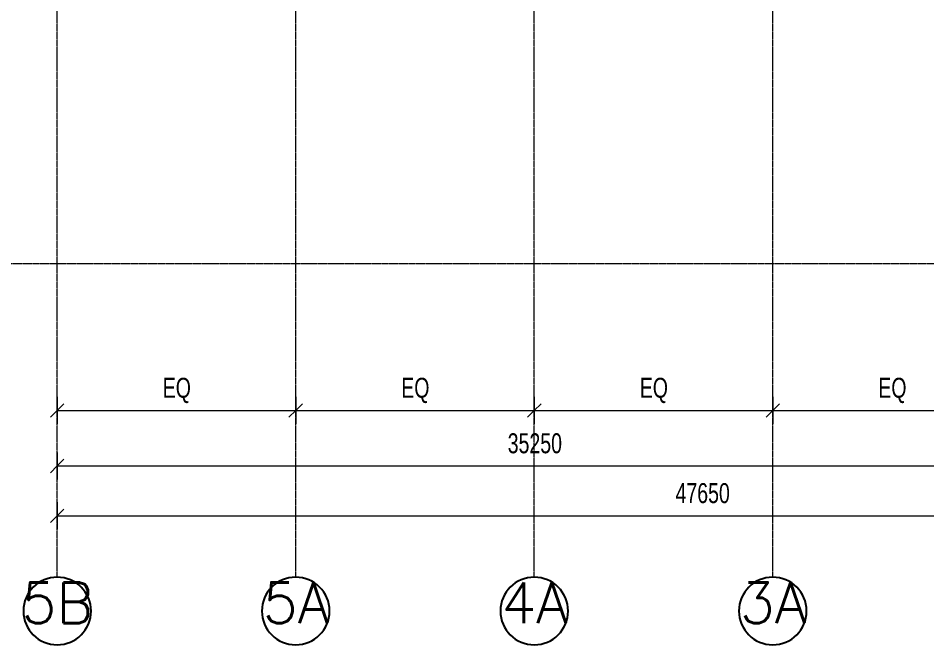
# Model space of a CAD drawing. Header units: millimetres. Extents: x 15878 to 679837, y -72324 to 391440.
# Drawn here: x 274703 to 308273, y -15937 to 7230 of the extents above; entities that cross this region are included whole.
import ezdxf

# ---------------------------------------------------------------- set-up
doc = ezdxf.new("R2010")
doc.units = ezdxf.units.MM
doc.linetypes.add('Grid Line__1_200_', pattern=[10.5, 6, -1.5, 1.5, -1.5])
for name, color, linetype, lineweight in [('A-ANNO-DIMS', 211, 'Continuous', 5), ('A-ANNO-DIMS-500', 211, 'Continuous', 5), ('A-ANNO-NOTE', 131, 'Continuous', 25), ('S-GRID', 1, 'Continuous', 5)]:
    doc.layers.add(name, color=color, linetype=linetype, lineweight=lineweight)
doc.styles.add('Arial', font='arial.ttf', dxfattribs={"width": 0.7, "height": 737.649701})
doc.styles.add('RomanS', font='romans__.ttf', dxfattribs={"height": 1504.746835})
doc.dimstyles.new('Linear_-_1_5mm_Arial', dxfattribs={"dimscale": 304.8, "dimtxt": 750, "dimasz": 1.64042, "dimexe": 1.64042, "dimexo": 0.0625, "dimgap": 0.82021, "dimtad": 1, "dimdec": 0, "dimzin": 0, "dimdsep": 46, "dimtxsty": 'Arial', "dimblk1": 'OBLIQUE', "dimblk2": 'OBLIQUE', "dimsah": 1, "dimcen": 0.09, "dimadec": 0, "dimazin": 0, "dimtfac": 1, "dimtdec": 4, "dimtix": 1, "dimtmove": 0, "dimatfit": 3, "dimfxl": 1.64042, "dimfxlon": 1, "dimtvp": 1, "dimtolj": 1, "dimtzin": 0, "dimarcsym": 2})

# ---------------------------------------------------------------- blocks, each defined once
blk = doc.blocks.new('DIMBLOCK60-2_F')
at = {"layer": 'A-ANNO-DIMS-500'}
for p, q in [((276145, -10666), (276145, -11666)), ((276145, -11166), (276145, -10666)), ((323795, -10666), (323795, -11666)), ((323795, -11166), (323795, -10666)), ((276145, -11166), (276395, -10916)), ((323795, -11166), (324045, -10916)), ((276145, -11166), (275895, -11416)), ((276145, -11166), (323795, -11166)), ((323795, -11166), (323545, -11416))]:
    blk.add_line(p, q, dxfattribs=at)
at = {"layer": 'A-ANNO-DIMS-500', "color": 0, "insert": (298989, -9959), "char_height": 737.6, "width": 2353.85, "attachment_point": 1, "line_spacing_factor": 0.938532, "style": 'Arial'}
blk.add_mtext('47650', dxfattribs=at)
blk = doc.blocks.new('_Oblique')
at = {"color": 0, "linetype": 'ByBlock', "lineweight": -2}
blk.add_line((-0.5, -0.5), (0.5, 0.5), dxfattribs=at)
blk = doc.blocks.new('DIMBLOCK61-2_F')
at = {"layer": 'A-ANNO-DIMS-500'}
for p, q in [((276145, -8824), (276145, -9824)), ((276145, -9324), (276145, -8824)), ((311395, -8824), (311395, -9824)), ((311395, -9324), (311395, -8824)), ((276145, -9324), (275895, -9574)), ((276145, -9324), (276395, -9074)), ((276145, -9324), (311395, -9324)), ((311395, -9324), (311145, -9574)), ((311395, -9324), (311645, -9074))]:
    blk.add_line(p, q, dxfattribs=at)
at = {"layer": 'A-ANNO-DIMS-500', "color": 0, "insert": (292789, -8117), "char_height": 737.6, "width": 2353.85, "attachment_point": 1, "line_spacing_factor": 0.938532, "style": 'Arial'}
blk.add_mtext('35250', dxfattribs=at)
blk = doc.blocks.new('DIMBLOCK64-2_F')
at = {"layer": 'A-ANNO-DIMS-500'}
for p, q in [((276145, -6772), (276145, -7772)), ((276145, -7272), (276145, -6772)), ((276145, -7272), (276395, -7022)), ((284957, -6772), (284957, -7772)), ((284957, -7272), (284957, -6772)), ((284957, -7272), (285207, -7022)), ((276145, -7272), (275895, -7522)), ((276145, -7272), (284957, -7272)), ((284957, -7272), (284707, -7522))]:
    blk.add_line(p, q, dxfattribs=at)
at = {"layer": 'A-ANNO-DIMS-500', "color": 0, "insert": (280043, -6065), "char_height": 737.6, "width": 1218.46, "attachment_point": 1, "line_spacing_factor": 0.938532, "style": 'Arial'}
blk.add_mtext('EQ', dxfattribs=at)
blk = doc.blocks.new('DIMBLOCK65-2_F')
at = {"layer": 'A-ANNO-DIMS-500'}
for p, q in [((284957, -6772), (284957, -7772)), ((284957, -7272), (284957, -6772)), ((284957, -7272), (285207, -7022)), ((293770, -6772), (293770, -7772)), ((293770, -7272), (293770, -6772)), ((293770, -7272), (294020, -7022)), ((284957, -7272), (284707, -7522)), ((284957, -7272), (293770, -7272)), ((293770, -7272), (293520, -7522))]:
    blk.add_line(p, q, dxfattribs=at)
at = {"layer": 'A-ANNO-DIMS-500', "color": 0, "insert": (288856, -6065), "char_height": 737.6, "width": 1218.46, "attachment_point": 1, "line_spacing_factor": 0.938532, "style": 'Arial'}
blk.add_mtext('EQ', dxfattribs=at)
blk = doc.blocks.new('DIMBLOCK66-2_F')
at = {"layer": 'A-ANNO-DIMS-500'}
for p, q in [((293770, -6772), (293770, -7772)), ((293770, -7272), (293770, -6772)), ((293770, -7272), (294020, -7022)), ((302582, -6772), (302582, -7772)), ((302582, -7272), (302582, -6772)), ((302582, -7272), (302832, -7022)), ((293770, -7272), (293520, -7522)), ((293770, -7272), (302582, -7272)), ((302582, -7272), (302332, -7522))]:
    blk.add_line(p, q, dxfattribs=at)
at = {"layer": 'A-ANNO-DIMS-500', "color": 0, "insert": (297668, -6065), "char_height": 737.6, "width": 1218.46, "attachment_point": 1, "line_spacing_factor": 0.938532, "style": 'Arial'}
blk.add_mtext('EQ', dxfattribs=at)
blk = doc.blocks.new('DIMBLOCK67-2_F')
at = {"layer": 'A-ANNO-DIMS-500'}
for p, q in [((302582, -6772), (302582, -7772)), ((302582, -7272), (302582, -6772)), ((302582, -7272), (302832, -7022)), ((311395, -6772), (311395, -7772)), ((311395, -7272), (311395, -6772)), ((311395, -7272), (311645, -7022)), ((302582, -7272), (302332, -7522)), ((302582, -7272), (311395, -7272)), ((311395, -7272), (311145, -7522))]:
    blk.add_line(p, q, dxfattribs=at)
at = {"layer": 'A-ANNO-DIMS-500', "color": 0, "insert": (306481, -6065), "char_height": 737.6, "width": 1218.46, "attachment_point": 1, "line_spacing_factor": 0.938532, "style": 'Arial'}
blk.add_mtext('EQ', dxfattribs=at)
blk = doc.blocks.new('DLN_Generic Grid Head - Scale-1_500-2074307-2_F')
at = {"layer": 'A-ANNO-NOTE'}
for start, end in [(360, 180), (180, 360)]:
    blk.add_arc((0, 2.5), 2.5, start, end, dxfattribs=at)

msp = doc.modelspace()

# ---------------------------------------------------------------- linework, layer by layer
at = {"layer": 'S-GRID', "color": 254, "linetype": 'Grid Line__1_200_'}
for p, q in [((284957, -13436.8), (284957, 18932.1)), ((293769.5, -13436.8), (293769.5, 18932.1)), ((302582, -13436.8), (302582, 18932.1)), ((276144.5, -13436.8), (276144.5, 8984.9)), ((258983.7, -1842.5), (317699.8, -1842.5))]:
    msp.add_line(p, q, dxfattribs=at)

# ---------------------------------------------------------------- block references
at = {"layer": 'A-ANNO-NOTE', "xscale": 500, "yscale": 500, "zscale": 500}
for p in [(276144.5, -15936.8), (284957, -15936.8), (293769.5, -15936.8), (302582, -15936.8)]:
    msp.add_blockref('DLN_Generic Grid Head - Scale-1_500-2074307-2_F', p, dxfattribs=at)

# ---------------------------------------------------------------- texts
at = {"layer": 'A-ANNO-NOTE', "lineweight": 5, "char_height": 1504.75, "attachment_point": 2, "line_spacing_factor": 0.964689, "style": 'RomanS'}
for s, insert, width in [('5B', (276151.5, -13628.4), 3852), ('5A', (284964, -13628.4), 3258), ('4A', (293776.5, -13628.4), 3258), ('3A', (302589, -13628.4), 3258)]:
    msp.add_mtext(s, dxfattribs=dict(at, insert=insert, width=width))

# ---------------------------------------------------------------- dimensions: what is measured, and where the dimension line sits
at = {"layer": 'A-ANNO-DIMS'}
for base, p1, p2, picture, middle in [((284957, -7271.6), (276144.5, -6771.6), (284957, -6771.6), 'DIMBLOCK64-2_F', (280550.8, -6617.5)), ((293769.5, -7271.6), (284957, -6771.6), (293769.5, -6771.6), 'DIMBLOCK65-2_F', (289363.3, -6617.5)), ((302582, -7271.6), (293769.5, -6771.6), (302582, -6771.6), 'DIMBLOCK66-2_F', (298175.8, -6617.5)), ((311394.5, -7271.6), (302582, -6771.6), (311394.5, -6771.6), 'DIMBLOCK67-2_F', (306988.3, -6617.5))]:
    dim = msp.add_linear_dim(base=base, p1=p1, p2=p2, text='EQ', dimstyle='Linear_-_1_5mm_Arial', override={"dimpost": '<>', "dimfxl": 8812.500002}, dxfattribs=at)
    dim.commit()
    dim.dimension.update_dxf_attribs({"geometry": picture, "text_midpoint": middle})
for base, p1, p2, override, picture, middle in [((311394.5, -9323.7), (276144.5, -8823.7), (311394.5, -8823.7), {"dimpost": '<>', "dimfxl": 35250.000007}, 'DIMBLOCK61-2_F', (293769.5, -8696.8)), ((323794.5, -11166.2), (276144.5, -10666.2), (323794.5, -10666.2), {"dimpost": '<>', "dimfxl": 47650}, 'DIMBLOCK60-2_F', (299969.5, -10539.5))]:
    dim = msp.add_linear_dim(base=base, p1=p1, p2=p2, dimstyle='Linear_-_1_5mm_Arial', override=override, dxfattribs=at)
    dim.commit()
    dim.dimension.update_dxf_attribs({"geometry": picture, "text_midpoint": middle})

doc.saveas('drawing.dxf')
